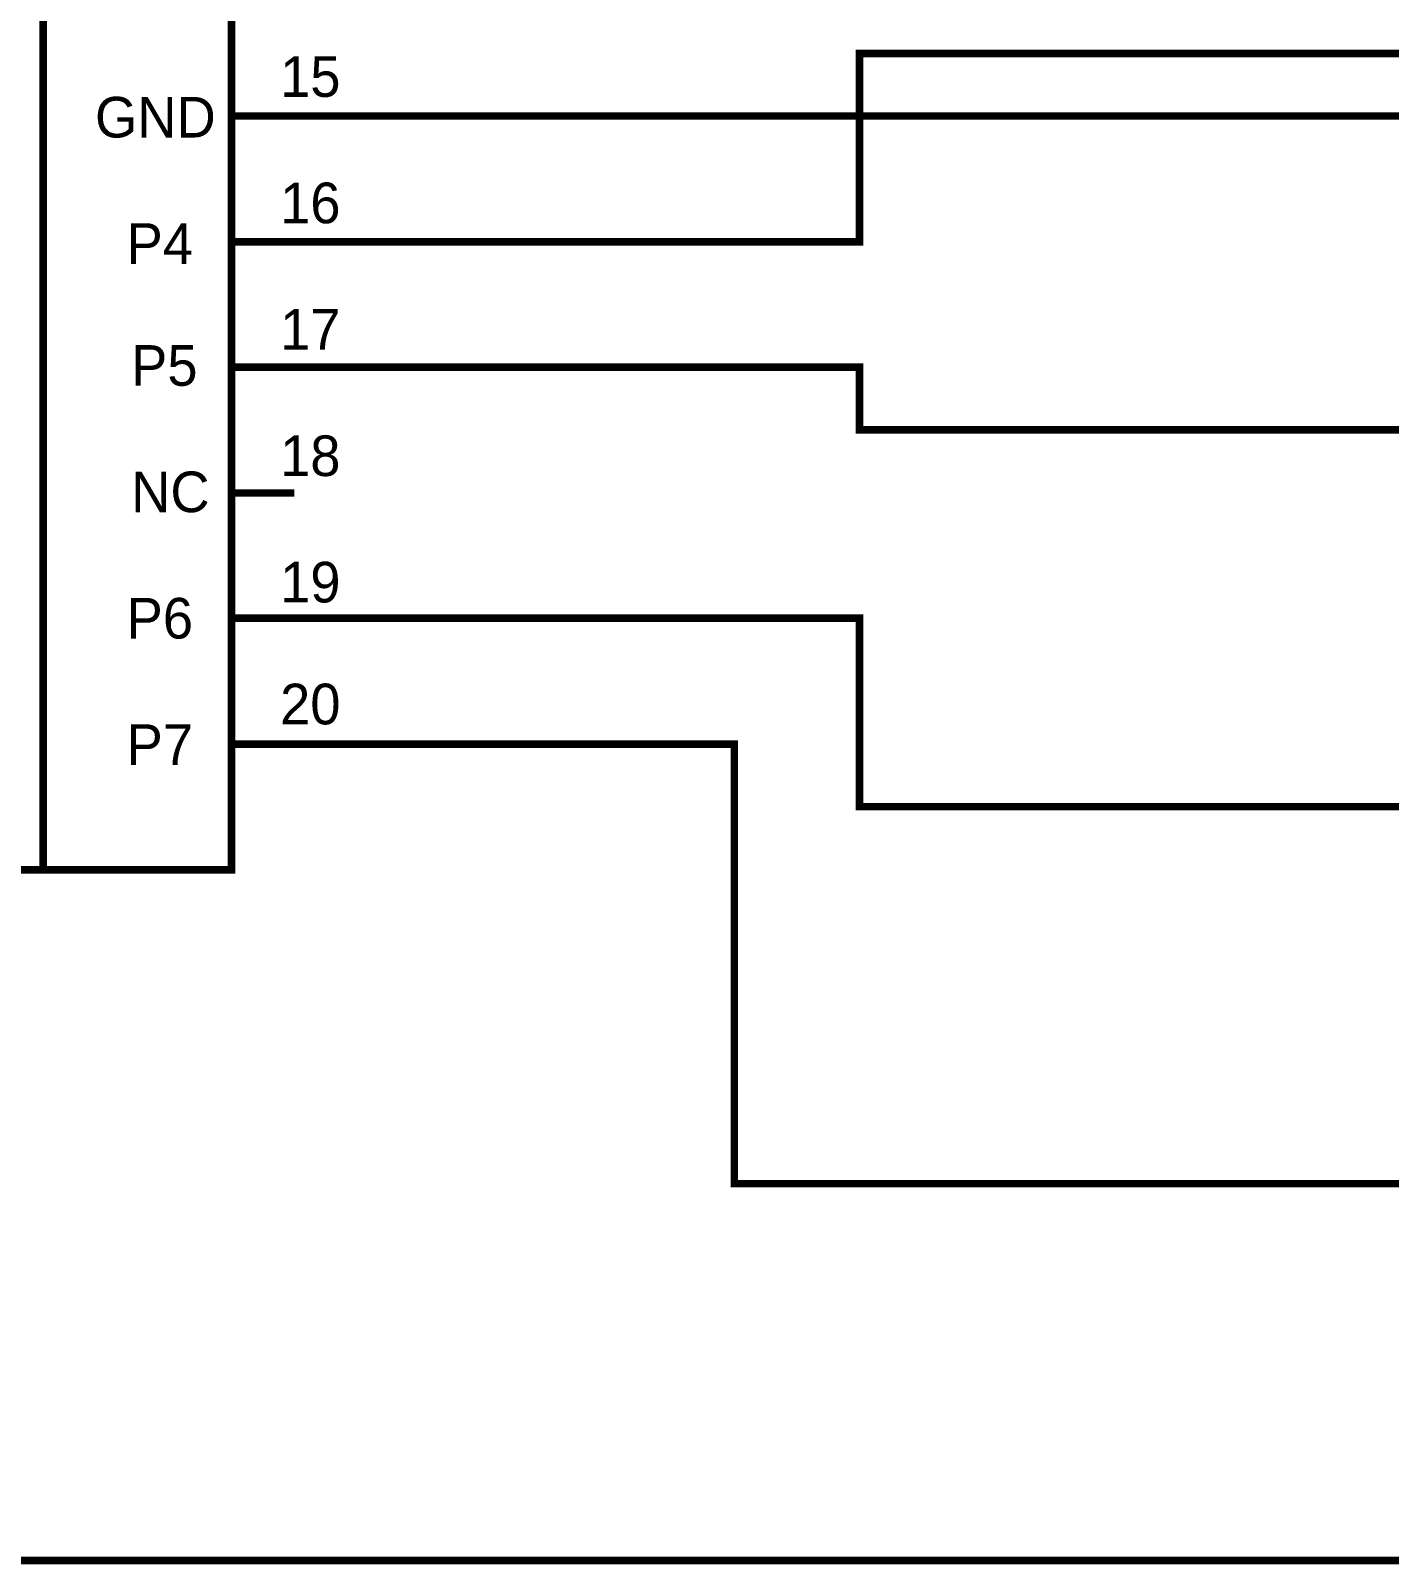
# Model space of a CAD drawing. Header units: millimetres. Extents: x 0 to 841, y 0 to 594.
# Drawn here: x 427 to 481.1, y 122.3 to 183.4 of the extents above; entities that cross this region are included whole.
import ezdxf

# ---------------------------------------------------------------- set-up
doc = ezdxf.new("R2010")
doc.units = ezdxf.units.MM
doc.layers.add('Sheet', color=255, linetype='Continuous')

msp = doc.modelspace()

# ---------------------------------------------------------------- linework, layer by layer
at = {"layer": 'Sheet', "const_width": 0.3}
msp.add_lwpolyline([(407.519, 204.985), (435.008, 204.985), (435.008, 149.982), (407.519, 149.982), (407.519, 204.985)], close=True, dxfattribs=at)
for points in [[(427.507, 204.985), (427.507, 149.982)], [(437.501, 179.988), (507.502, 179.988), (507.502, 192.498)], [(437.501, 174.979), (460.003, 174.979), (460.003, 182.481), (512.51, 182.481)], [(435.008, 179.988), (437.501, 179.988)], [(435.008, 174.979), (437.501, 174.979)], [(435.008, 169.993), (437.501, 169.993)], [(437.501, 169.993), (460.003, 169.993), (460.003, 167.5), (512.51, 167.5)], [(435.008, 164.985), (437.501, 164.985)], [(435.008, 159.999), (437.501, 159.999)], [(437.501, 159.999), (460.003, 159.999), (460.003, 152.498), (512.51, 152.498)], [(405.004, 154.991), (400.018, 154.991), (400.018, 122.492), (512.51, 122.492)], [(435.008, 154.991), (437.501, 154.991)], [(437.501, 154.991), (455.018, 154.991), (455.018, 137.495), (512.51, 137.495)]]:
    msp.add_lwpolyline(points, dxfattribs=at)

# ---------------------------------------------------------------- texts
at = {"layer": 'Sheet'}
for s, p in [('15', (436.939, 180.751)), ('GND', (429.573, 179.134)), ('16', (436.939, 175.721)), ('P4', (430.831, 174.103)), ('17', (436.939, 170.69)), ('P5', (431.01, 169.252)), ('18', (436.939, 165.659)), ('NC', (431.01, 164.221)), ('19', (436.939, 160.628)), ('P6', (430.831, 159.191)), ('20', (436.939, 155.777)), ('P7', (430.831, 154.16))]:
    msp.add_text(s, height=1.6171, dxfattribs=at).set_placement(p)

doc.saveas('drawing.dxf')
